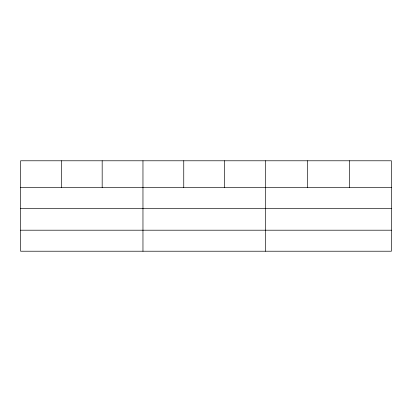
<?xml version="1.0" encoding="UTF-8"?>
<svg xmlns="http://www.w3.org/2000/svg" width="412" height="412" viewBox="0 0 412 412"><rect width="100%" height="100%" fill="white"/><g stroke="black" fill="none" stroke-linecap="round" stroke-linejoin="round"><path stroke-width="0.62" d="M391.4 208.549L391.4 160.783L20.6 160.783L20.6 251.217L391.4 251.217L391.4 208.549L20.6 208.549M20.6 187.532L391.4 187.532M20.6 230.2L391.4 230.2M349.376 160.783L349.376 187.532M307.352 160.783L307.352 187.532M265.328 160.783L265.328 251.217M224.54 160.783L224.54 187.532M183.752 160.783L183.752 187.532M142.964 160.783L142.964 251.217M102.176 160.783L102.176 187.532M61.388 160.783L61.388 187.532"/></g></svg>
